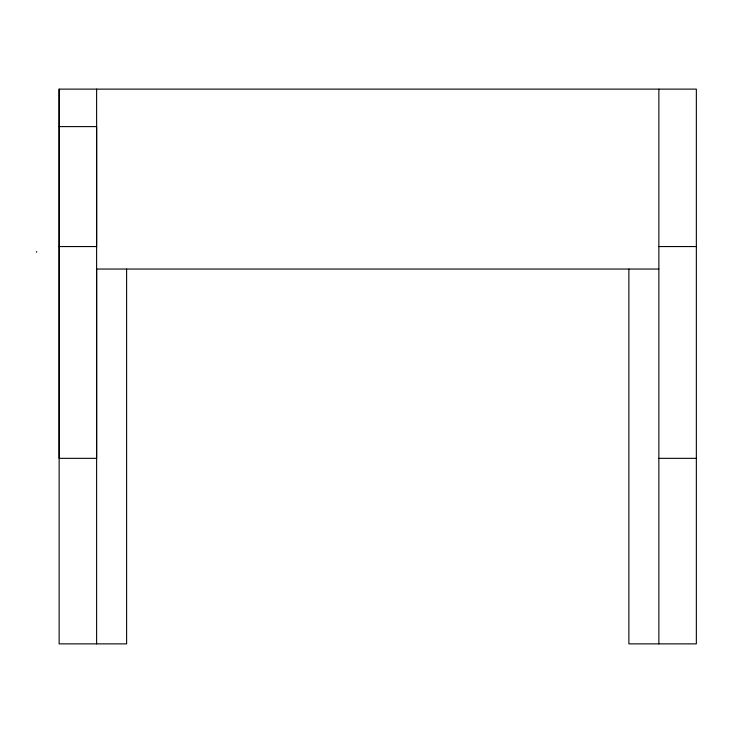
<?xml version="1.0" encoding="UTF-8"?>
<svg xmlns="http://www.w3.org/2000/svg" width="733" height="733" viewBox="0 0 733 733"><rect width="100%" height="100%" fill="white"/><g stroke="black" fill="none" stroke-linecap="round" stroke-linejoin="round"><path stroke-width="1.1" d="M628.877 269.048L628.877 643.876L696.35 643.876L696.35 89.124L59.144 89.124L59.144 643.876L126.607 643.876L126.607 269.048M96.619 643.876L96.619 269.048L658.866 269.048M59.144 126.607L96.619 126.607L96.619 246.554L59.144 246.554M658.866 246.554L696.35 246.554M658.866 458.336L696.35 458.336M658.866 89.124L658.866 643.876M96.619 89.124L96.619 458.336L59.144 458.336L59.144 89.124M36.65 251.511L36.65 252.179"/></g></svg>
